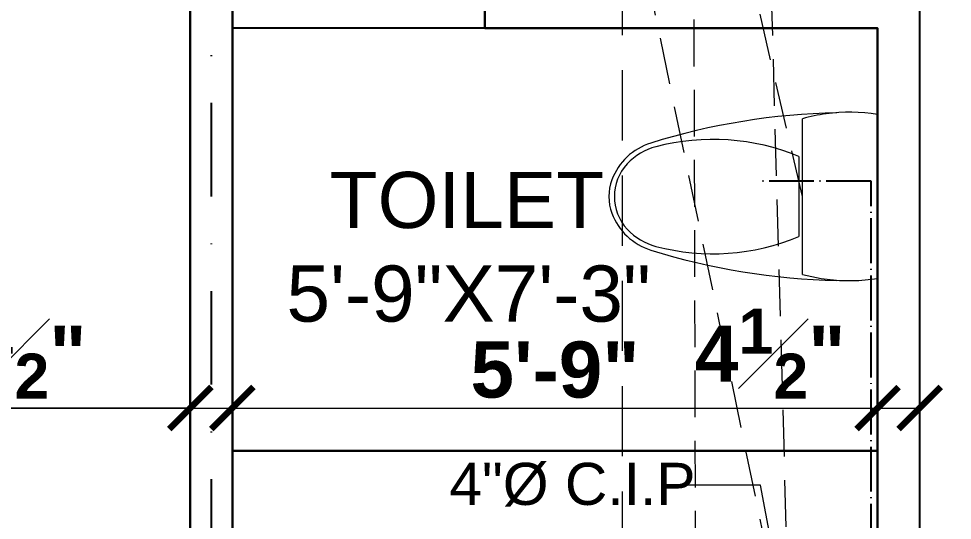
# Model space of a CAD drawing. Header units: feet. Extents: x 12125 to 16886, y -11859 to -10215.
# Drawn here: x 13554.3 to 13654.2, y -11193 to -11139.4 of the extents above; entities that cross this region are included whole.
import ezdxf

# ---------------------------------------------------------------- set-up
doc = ezdxf.new("R2010")
doc.units = ezdxf.units.FT
doc.header["$MEASUREMENT"] = 0
doc.header["$PDMODE"] = 2
for name, pattern in [('ACAD_ISO04W100', [30, 24, -3, 0, -3]), ('DASHDOT', [1, 0.5, -0.25, 0, -0.25]), ('DASHED', [0.75, 0.5, -0.25])]:
    doc.linetypes.add(name, pattern=pattern)
doc.layers.get('0').update_dxf_attribs({"lineweight": 30})
for name, color, linetype, lineweight in [('BEAM', 3, 'Continuous', 15), ('center line', 253, 'ACAD_ISO04W100', 5), ('DIM 01', 7, 'Continuous', 9), ('P-SOIL', 6, 'Continuous', 18), ('P-WASTE', 130, 'Continuous', 18), ('PL-C.W.S', 90, 'ACAD_ISO04W100', 25), ('SANIT_FIXTURES', 13, 'Continuous', 15), ('SANTRY TEXT', 174, 'Continuous', 9), ('TEXT', 7, 'Continuous', 30), ('WALL', 10, 'Continuous', 30)]:
    doc.layers.add(name, color=color, linetype=linetype, lineweight=lineweight)
doc.layers.add('BLK_1_FLR_0_BATH', color=7, linetype='Continuous')
doc.layers.add('BLK_1_FLR_0_WATER_CLOSET', color=7, linetype='Continuous')
doc.layers.add('BLK_1_FLR_0_BLT_UP_AREA', color=25, linetype='Continuous', true_color=0x995f4c, plot=False)
doc.styles.add('AR. TEXT 01', font='arialbd.ttf')
doc.styles.add('DIM TEXT', font='GOTHIC.TTF', dxfattribs={"height": 5})
doc.styles.add('TEX02', font='GARA.TTF')
doc.dimstyles.new('DIM 50', dxfattribs={"dimtxt": 6, "dimasz": 3, "dimexe": 6, "dimexo": 4, "dimgap": 0.3125, "dimtad": 1, "dimzin": 3, "dimdsep": 46, "dimlunit": 4, "dimtxsty": 'AR. TEXT 01', "dimblk": 'DOT', "dimcen": 0.09, "dimclrd": 256, "dimclre": 256, "dimclrt": 256, "dimazin": 0, "dimtfac": 0.8, "dimtofl": 0, "dimtmove": 1, "dimatfit": 3, "dimfxl": 6, "dimfxlon": 1, "dimfrac": 1, "dimtolj": 1, "dimtzin": 0, "dimlwd": -1, "dimlwe": -1, "dimarcsym": 1})

# ---------------------------------------------------------------- blocks, each defined once
blk = doc.blocks.new('SFFEF')
at = {"layer": 'WALL', "color": 3, "linetype": 'DASHED', "lineweight": 20, "ltscale": 15}
blk.add_line((80076, -78645.71996937634), (80076, -79458.93725213372), dxfattribs=at)
blk = doc.blocks.new('_ArchTick')
at = {"color": 0, "linetype": 'ByBlock', "const_width": 0.15}
blk.add_lwpolyline([(-0.5, -0.5), (0.5, 0.5)], dxfattribs=at)
blk = doc.blocks.new('*D277')
at = {"layer": 'Defpoints', "color": 0, "transparency": 16777216}
for p in [(13620.06606114631, -10934.95311382738), (13690.7493917713, -10934.95311382738), (13632.69455942608, -11540.95311382737)]:
    blk.add_point(p, dxfattribs=at)
at = {"layer": 'DIM 01', "transparency": 16777216}
for p, q in [((13678.7493917713, -10934.95311382738), (13694.7493917713, -10934.95311382738)), ((13690.7493917713, -11540.95311382737), (13690.7493917713, -10934.95311382738)), ((13678.7493917713, -11540.95311382737), (13694.7493917713, -11540.95311382737))]:
    blk.add_line(p, q, dxfattribs=at)
at = {"layer": 'DIM 01', "transparency": 16777216, "xscale": 4.5, "yscale": 4.5, "zscale": 4.5}
for p, rotation in [((13690.7493917713, -10934.95311382738), 90), ((13690.7493917713, -11540.95311382737), 270)]:
    blk.add_blockref('_ArchTick', p, dxfattribs=dict(at, rotation=rotation))
at = {"layer": 'DIM 01', "transparency": 16777216, "insert": (13686.6893917713, -11237.95311382737), "char_height": 6, "attachment_point": 5, "rotation": 90, "style": 'AR. TEXT 01'}
blk.add_mtext('\\A1;50\'-6"', dxfattribs=at)
blk = doc.blocks.new('*D287')
at = {"layer": 'Defpoints', "color": 0, "transparency": 16777216}
for p in [(13638.86770857731, -11140.45311382747), (13673.71742472118, -11140.45311382747), (13637.94455942608, -11227.45311382754)]:
    blk.add_point(p, dxfattribs=at)
at = {"layer": 'DIM 01', "transparency": 16777216}
for p, q in [((13661.71742472118, -11140.45311382747), (13677.71742472118, -11140.45311382747)), ((13673.71742472118, -11227.45311382754), (13673.71742472118, -11140.45311382747)), ((13661.71742472118, -11227.45311382754), (13677.71742472118, -11227.45311382754))]:
    blk.add_line(p, q, dxfattribs=at)
at = {"layer": 'DIM 01', "transparency": 16777216, "xscale": 4.5, "yscale": 4.5, "zscale": 4.5}
for p, rotation in [((13673.71742472118, -11140.45311382747), 90), ((13673.71742472118, -11227.45311382754), 270)]:
    blk.add_blockref('_ArchTick', p, dxfattribs=dict(at, rotation=rotation))
at = {"layer": 'DIM 01', "transparency": 16777216, "insert": (13669.65742472118, -11183.95311382751), "char_height": 6, "attachment_point": 5, "rotation": 90, "style": 'AR. TEXT 01'}
blk.add_mtext('\\A1;7\'-3"', dxfattribs=at)
blk = doc.blocks.new('*D288')
at = {"layer": 'Defpoints', "color": 0, "transparency": 16777216}
for p in [(13639.0665000358, -11135.95311382747), (13673.7174247212, -11135.95311382747), (13638.86770857729, -11140.45311382747)]:
    blk.add_point(p, dxfattribs=at)
at = {"layer": 'DIM 01', "transparency": 16777216}
for p, q in [((13661.7174247212, -11135.95311382747), (13677.7174247212, -11135.95311382747)), ((13673.7174247212, -11140.45311382747), (13673.7174247212, -11135.95311382747)), ((13661.7174247212, -11140.45311382747), (13677.7174247212, -11140.45311382747))]:
    blk.add_line(p, q, dxfattribs=at)
at = {"layer": 'DIM 01', "transparency": 16777216, "xscale": 4.5, "yscale": 4.5, "zscale": 4.5}
for p, rotation in [((13673.7174247212, -11135.95311382747), 90), ((13673.7174247212, -11140.45311382747), 270)]:
    blk.add_blockref('_ArchTick', p, dxfattribs=dict(at, rotation=rotation))
at = {"layer": 'DIM 01', "transparency": 16777216, "insert": (13667.90302472082, -11147.86855975335), "char_height": 6, "attachment_point": 5, "rotation": 90, "style": 'AR. TEXT 01'}
blk.add_mtext('\\A1;4{\\H0.800000x;\\S1#2;}"', dxfattribs=at)
blk = doc.blocks.new('sdddd')
at = {"layer": 'SANIT_FIXTURES'}
for p, q in [((-7792.083423948071, -3616.346162674101), (-7811.708423948073, -3616.346162674101)), ((-7792.58342394807, -3625.346162674101), (-7811.208423948071, -3625.346162674101)), ((-7806.680395787338, -3625.757878674102), (-7797.111451108803, -3625.757878674102))]:
    blk.add_line(p, q, dxfattribs=at)
blk.add_lwpolyline([(-7792.58342394807, -3625.346162674101), (-7792.076756948073, -3623.083121674103), (-7791.834176948071, -3620.889556674101), (-7791.834176948071, -3618.576229674101), (-7792.083423948071, -3616.346162674101)], dxfattribs=at)
for centre, radius, start, end in [((-7791.395923948073, -3619.731579674101), 20.592686, 170.5376780000036, 187.7399459999901), ((-7730.922888207712, -3619.479595447221), 81.01801189103007, 181.2223680168524, 197.2477400730175), ((-7872.868959688426, -3619.479595447221), 81.01801189103007, 342.7522599269825, 358.7776319831216), ((-7791.395923948073, -3619.731579674101), 20.592686, 187.7399459999901, 195.8219819999825), ((-7781.975828472768, -3636.054682683989), 26.76452538376518, 157.3737438774446, 194.7785650587811), ((-7821.816018423373, -3636.054682683989), 26.76452538376518, 345.2214349412189, 22.62625612255539), ((-7801.354306484106, -3641.346086278652), 7.270279032960909, 197.2477400730175, 249.5476091936273), ((-7800.861930238709, -3641.037048047684), 7.232275013395811, 194.7785650587811, 226.8542646013837), ((-7802.437541412036, -3641.346086278652), 7.270279032960909, 290.4523908063726, 342.7522599269825), ((-7802.929916657433, -3641.037048047684), 7.232275013395811, 313.1457353986163, 345.2214349412189), ((-7801.89592344807, -3642.140230891011), 5.720271593154731, 226.8542646013837, 313.1457353986163), ((-7801.89592394807, -3642.79838569206), 5.720271593154731, 249.5476091936273, 290.4523908063726)]:
    blk.add_arc(centre, radius, start, end, dxfattribs=at)
blk = doc.blocks.new('*D296')
at = {"layer": 'Defpoints', "color": 0, "transparency": 16777216}
for p in [(13572.69455942608, -11181.04827977077), (13572.69455942608, -11181.04827977077), (13304.19455942608, -11185.59394540909)]:
    blk.add_point(p, dxfattribs=at)
at = {"layer": 'DIM 01', "transparency": 16777216}
for p, q in [((13304.19455942608, -11181.59394540909), (13304.19455942608, -11177.04827977077)), ((13572.69455942608, -11177.04827977077), (13572.69455942608, -11177.04827977077)), ((13304.19455942608, -11181.04827977077), (13572.69455942608, -11181.04827977077))]:
    blk.add_line(p, q, dxfattribs=at)
at = {"layer": 'DIM 01', "transparency": 16777216, "xscale": 4.5, "yscale": 4.5, "zscale": 4.5, "rotation": 180}
blk.add_blockref('_ArchTick', (13304.19455942608, -11181.04827977077), dxfattribs=at)
at = {"layer": 'DIM 01', "transparency": 16777216, "xscale": 4.5, "yscale": 4.5, "zscale": 4.5}
blk.add_blockref('_ArchTick', (13572.69455942608, -11181.04827977077), dxfattribs=at)
at = {"layer": 'DIM 01', "transparency": 16777216, "insert": (13438.44455942608, -11175.23387977077), "char_height": 6, "attachment_point": 5, "style": 'AR. TEXT 01'}
blk.add_mtext('\\A1;22\'-4{\\H0.800000x;\\S1#2;}"', dxfattribs=at)
blk = doc.blocks.new('*D297')
at = {"layer": 'Defpoints', "color": 0, "transparency": 16777216}
for p in [(13572.69455942608, -11181.04827977077), (13577.19455942608, -11181.04827977077), (13577.19455942608, -11190.99030065258)]:
    blk.add_point(p, dxfattribs=at)
at = {"layer": 'DIM 01', "transparency": 16777216}
for p, q in [((13572.69455942608, -11177.04827977077), (13572.69455942608, -11177.04827977077)), ((13577.19455942608, -11186.99030065258), (13577.19455942608, -11177.04827977077)), ((13572.69455942608, -11181.04827977077), (13544.88757883913, -11181.04827977077)), ((13572.69455942608, -11181.04827977077), (13577.19455942608, -11181.04827977077))]:
    blk.add_line(p, q, dxfattribs=at)
at = {"layer": 'DIM 01', "transparency": 16777216, "xscale": 4.5, "yscale": 4.5, "zscale": 4.5, "rotation": 180}
blk.add_blockref('_ArchTick', (13572.69455942608, -11181.04827977077), dxfattribs=at)
at = {"layer": 'DIM 01', "transparency": 16777216, "xscale": 4.5, "yscale": 4.5, "zscale": 4.5}
blk.add_blockref('_ArchTick', (13577.19455942608, -11181.04827977077), dxfattribs=at)
at = {"layer": 'DIM 01', "transparency": 16777216, "insert": (13553.54557883913, -11175.23387977077), "char_height": 6, "attachment_point": 5, "style": 'AR. TEXT 01'}
blk.add_mtext('\\A1;4{\\H0.800000x;\\S1#2;}"', dxfattribs=at)
blk = doc.blocks.new('*D298')
at = {"layer": 'Defpoints', "color": 0, "transparency": 16777216}
for p in [(13646.19455942609, -11181.04827977077), (13577.19455942608, -11190.99030065258), (13646.19455942609, -11191.61328718469)]:
    blk.add_point(p, dxfattribs=at)
at = {"layer": 'DIM 01', "transparency": 16777216}
for p, q in [((13577.19455942608, -11186.99030065258), (13577.19455942608, -11177.04827977077)), ((13646.19455942609, -11187.61328718469), (13646.19455942609, -11177.04827977077)), ((13577.19455942608, -11181.04827977077), (13646.19455942609, -11181.04827977077))]:
    blk.add_line(p, q, dxfattribs=at)
at = {"layer": 'DIM 01', "transparency": 16777216, "xscale": 4.5, "yscale": 4.5, "zscale": 4.5, "rotation": 180}
blk.add_blockref('_ArchTick', (13577.19455942608, -11181.04827977077), dxfattribs=at)
at = {"layer": 'DIM 01', "transparency": 16777216, "xscale": 4.5, "yscale": 4.5, "zscale": 4.5}
blk.add_blockref('_ArchTick', (13646.19455942609, -11181.04827977077), dxfattribs=at)
at = {"layer": 'DIM 01', "transparency": 16777216, "insert": (13611.69455942608, -11176.98227977077), "char_height": 6, "attachment_point": 5, "style": 'AR. TEXT 01'}
blk.add_mtext('\\A1;5\'-9"', dxfattribs=at)
blk = doc.blocks.new('*D299')
at = {"layer": 'Defpoints', "color": 0, "transparency": 16777216}
for p in [(13650.69455942608, -11181.04827977077), (13646.19455942609, -11191.61328718469), (13650.69455942608, -11192.73263474165)]:
    blk.add_point(p, dxfattribs=at)
at = {"layer": 'DIM 01', "transparency": 16777216}
for p, q in [((13646.19455942609, -11187.61328718469), (13646.19455942609, -11177.04827977077)), ((13650.69455942608, -11188.73263474165), (13650.69455942608, -11177.04827977077)), ((13646.19455942609, -11181.04827977077), (13650.69455942608, -11181.04827977077))]:
    blk.add_line(p, q, dxfattribs=at)
at = {"layer": 'DIM 01', "transparency": 16777216, "xscale": 4.5, "yscale": 4.5, "zscale": 4.5, "rotation": 180}
blk.add_blockref('_ArchTick', (13646.19455942609, -11181.04827977077), dxfattribs=at)
at = {"layer": 'DIM 01', "transparency": 16777216, "xscale": 4.5, "yscale": 4.5, "zscale": 4.5}
blk.add_blockref('_ArchTick', (13650.69455942608, -11181.04827977077), dxfattribs=at)
at = {"layer": 'DIM 01', "transparency": 16777216, "insert": (13634.71040011836, -11175.23387977077), "char_height": 6, "attachment_point": 5, "style": 'AR. TEXT 01'}
blk.add_mtext('\\A1;4{\\H0.800000x;\\S1#2;}"', dxfattribs=at)
blk = doc.blocks.new('EERT')
at = {"layer": 'P-SOIL', "linetype": 'DASHED', "ltscale": 10}
for points in [[(106513.569169355, -41620.85984822136), (106440.1937438502, -41267.67090451362)], [(106509.4355773319, -41544.78625815689), (106445.0002333456, -41267.67090451362)]]:
    blk.add_lwpolyline(points, dxfattribs=at)
at = {"layer": 'P-WASTE', "linetype": 'DASHED', "ltscale": 10}
for points in [[(106466.4735112198, -41604.57897379848), (106498.0664731687, -41605.87691933693), (106497.2867080685, -41300.94853840227)], [(106508.9532302319, -41625.05534998051), (106499.9944523653, -41300.94853840227)]]:
    blk.add_lwpolyline(points, dxfattribs=at)

msp = doc.modelspace()

# ---------------------------------------------------------------- linework, layer by layer
at = {"layer": 'BEAM', "linetype": 'DASHDOT', "lineweight": 25, "ltscale": 20}
msp.add_line((13574.94455942606, -11359.4531138276), (13574.94455942606, -11120.9531138275), dxfattribs=at)
at = {"layer": 'BLK_1_FLR_0_BATH', "color": 3}
msp.add_lwpolyline([(13577.19455942608, -11185.61328718469), (13646.19455942608, -11185.61328718469), (13646.19455942608, -11140.45311382747), (13577.19455942608, -11140.45311382747)], close=True, dxfattribs=at)
at = {"layer": 'BLK_1_FLR_0_BLT_UP_AREA', "color": 25}
msp.add_lwpolyline([(13299.69455942608, -10934.95311382737), (13299.69455942608, -10739.95311382736), (13383.69455942608, -10739.95311382736), (13383.69455942608, -10934.95311382737), (13650.69455942608, -10934.95311382737), (13650.69455942608, -11540.95311382738), (13299.69455942608, -11540.95311382738), (13299.69455942608, -10934.95311382737)], dxfattribs=at)
at = {"layer": 'BLK_1_FLR_0_WATER_CLOSET', "color": 3}
msp.add_lwpolyline([(13577.19455942608, -11227.45311382747), (13646.19455942609, -11227.45311382747), (13646.19455942609, -11185.61328718469), (13577.19455942608, -11185.61328718469)], close=True, dxfattribs=at)
at = {"layer": 'center line'}
msp.add_line((13650.69455942608, -11558.95311382735), (13650.69455942608, -10735.45311382738), dxfattribs=at)
at = {"layer": 'PL-C.W.S', "ltscale": 0.2}
msp.add_lwpolyline([(13638.28733156057, -11232.7210991527), (13638.28733156057, -11226.57946836181), (13645.49276822648, -11226.57946836181), (13645.49276822648, -11156.79976922723), (13633.5276715231, -11156.79976922723)], dxfattribs=at)
at = {"layer": 'WALL', "ltscale": 10}
for p, q in [((13577.19455942608, -11111.95311382747), (13577.19455942608, -11177.95311382747)), ((13572.69455942608, -11120.9531138275), (13572.69455942608, -11231.95311382747)), ((13577.19455942608, -11177.95311382748), (13577.19455942608, -11227.45311382747))]:
    msp.add_line(p, q, dxfattribs=at)
at = {"layer": 'WALL', "ltscale": 5}
for p, q in [((13604.19455942608, -11140.45311382747), (13604.19455942608, -11111.95311382747)), ((13604.19455942608, -11140.45311382747), (13646.19455942608, -11140.45311382747)), ((13646.19455942609, -11140.45311382747), (13646.19455942609, -11227.45311382747))]:
    msp.add_line(p, q, dxfattribs=at)

# ---------------------------------------------------------------- block references
at = {"layer": 'DIM 01'}
msp.add_blockref('EERT', (-92871.27895179368, 30386.33314432967), dxfattribs=at)
at = {"layer": 'SANIT_FIXTURES', "xscale": 0.89310376532376, "yscale": 0.89310376532376, "zscale": 0.89310376532376, "rotation": 269.9999999999396}
msp.add_blockref('sdddd', (16875.96693401709, -18126.35574017274), dxfattribs=at)
at = {"layer": 'WALL'}
msp.add_blockref('SFFEF', (-66457.11745350248, 67905.76685554895), dxfattribs=at)

# ---------------------------------------------------------------- texts
at = {"layer": 'SANTRY TEXT', "ltscale": 25, "insert": (13626.72262291813, -11191.57379540651), "char_height": 4.5, "width": 33.54293631897963, "attachment_point": 9, "style": 'DIM TEXT'}
msp.add_mtext('\\A1;\\pt4.5;{\\fArial|b0|i0|c0|p34;4"Ø C.I.P}', dxfattribs=at)
at = {"layer": 'TEXT', "insert": (13556.23978062168, -11155.81803208411), "char_height": 6, "width": 91.70489925128277, "attachment_point": 1, "style": 'TEX02'}
msp.add_mtext('\\A1;\\pi31.36405;{\\fArial|b0|i0|c0|p34;TOILET\\P\\pi26.73717;5\'-9"X7\'-3"}', dxfattribs=at)

# ---------------------------------------------------------------- dimensions: what is measured, and where the dimension line sits
at = {"layer": 'DIM 01'}
for base, p1, p2, picture, middle in [((13690.7493917713, -10934.95311382738), (13632.69455942608, -11540.95311382737), (13620.06606114631, -10934.95311382738), '*D277', (13686.6893917713, -11237.95311382737)), ((13673.71742472118, -11140.45311382747), (13637.94455942608, -11227.45311382754), (13638.86770857731, -11140.45311382747), '*D287', (13669.65742472118, -11183.95311382751))]:
    dim = msp.add_linear_dim(base=base, p1=p1, p2=p2, angle=90, dimstyle='DIM 50', override={"dimtxt": 6, "dimasz": 4.5, "dimexe": 4, "dimgap": 1, "dimblk1": 'ArchTick', "dimblk2": 'ArchTick', "dimsah": 1, "dimfxl": 12}, dxfattribs=at)
    dim.commit()
    dim.dimension.update_dxf_attribs({"geometry": picture, "text_midpoint": middle})
dim = msp.add_linear_dim(base=(13673.7174247212, -11135.95311382747), p1=(13638.86770857729, -11140.45311382747), p2=(13639.0665000358, -11135.95311382747), angle=90, dimstyle='DIM 50', override={"dimtxt": 6, "dimasz": 4.5, "dimexe": 4, "dimgap": 1, "dimblk1": 'ArchTick', "dimblk2": 'ArchTick', "dimsah": 1, "dimfxl": 12}, dxfattribs=at)
dim.commit()
dim.dimension.update_dxf_attribs({"geometry": '*D288', "text_midpoint": (13673.71742472082, -11147.86855975335), "dimtype": 160})
for base, p1, p2, picture, middle in [((13572.69455942608, -11181.04827977077), (13304.19455942608, -11185.59394540909), (13572.69455942608, -11181.04827977077), '*D296', (13438.44455942608, -11175.23387977077)), ((13646.19455942609, -11181.04827977077), (13577.19455942608, -11190.99030065258), (13646.19455942609, -11191.61328718469), '*D298', (13611.69455942608, -11176.98227977077))]:
    dim = msp.add_linear_dim(base=base, p1=p1, p2=p2, dimstyle='DIM 50', override={"dimtxt": 6, "dimasz": 4.5, "dimexe": 4, "dimgap": 1, "dimblk1": 'ArchTick', "dimblk2": 'ArchTick', "dimsah": 1, "dimfxl": 12}, dxfattribs=at)
    dim.commit()
    dim.dimension.update_dxf_attribs({"geometry": picture, "text_midpoint": middle})
for base, p1, p2, picture, middle in [((13577.19455942608, -11181.04827977077), (13572.69455942608, -11181.04827977077), (13577.19455942608, -11190.99030065258), '*D297', (13553.54557883913, -11177.06396159362)), ((13650.69455942608, -11181.04827977077), (13646.19455942609, -11191.61328718469), (13650.69455942608, -11192.73263474165), '*D299', (13634.71040011836, -11181.04827977077))]:
    dim = msp.add_linear_dim(base=base, p1=p1, p2=p2, dimstyle='DIM 50', override={"dimtxt": 6, "dimasz": 4.5, "dimexe": 4, "dimgap": 1, "dimblk1": 'ArchTick', "dimblk2": 'ArchTick', "dimsah": 1, "dimfxl": 12}, dxfattribs=at)
    dim.commit()
    dim.dimension.update_dxf_attribs({"geometry": picture, "text_midpoint": middle, "dimtype": 160})

# ---------------------------------------------------------------- leaders
msp.add_leader([(13642.29021756131, -11234.52670389003), (13633.66779167009, -11189.29285598941), (13625.62326172464, -11189.29285598942)], dimstyle='DIM 50', override={"dimtxt": 5, "dimasz": 4.5, "dimtad": 0}, dxfattribs=at)

doc.saveas('drawing.dxf')
